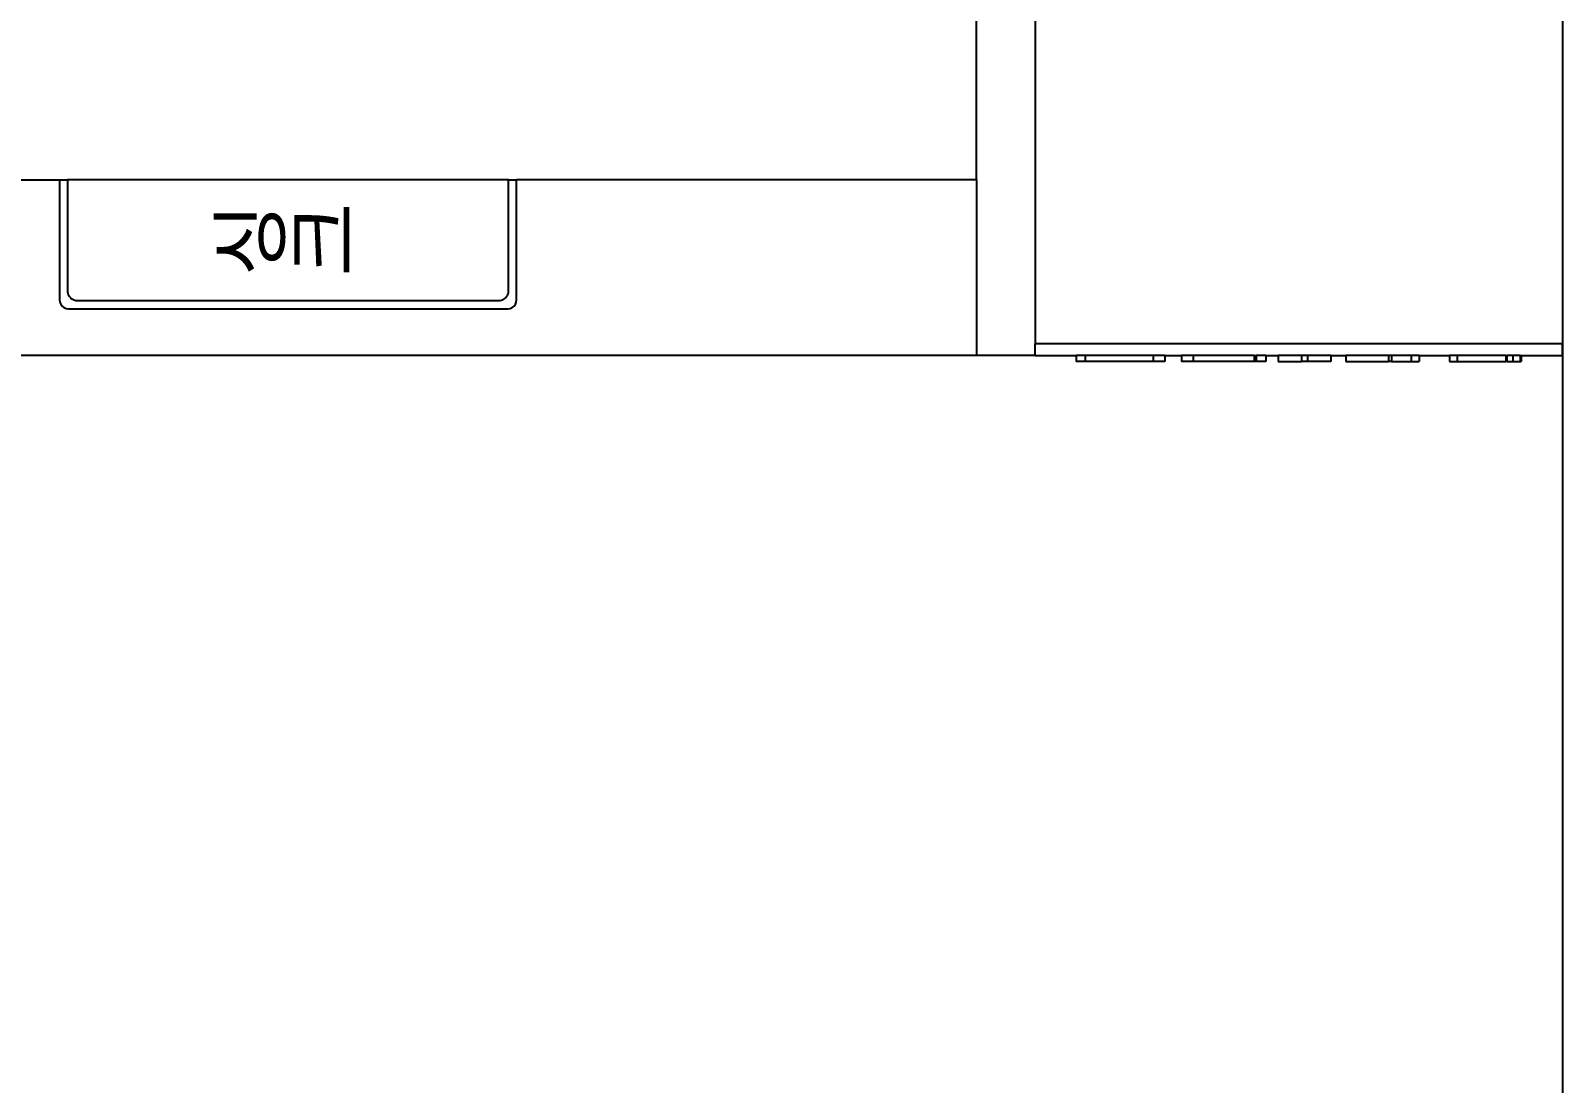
# Model space of a CAD drawing. Header units: millimetres. Extents: x -41292 to 298682, y -22072 to 33155.
# Drawn here: x 31230 to 33845, y 9828 to 11626 of the extents above; entities that cross this region are included whole.
import ezdxf

# ---------------------------------------------------------------- set-up
doc = ezdxf.new("R2010")
doc.units = ezdxf.units.MM
doc.layers.add('0-ELC TEXT', color=7, linetype='Continuous')
doc.layers.add('벽1', color=2, linetype='Continuous')
doc.styles.add('코레일둥고', font='@Microsoft JhengHei Light.ttf')

# ---------------------------------------------------------------- blocks, each defined once
blk = doc.blocks.new('AHSISHEUD')
for p, q in [((34472, 30774.4), (34472, 28738.7)), ((33472, 29018.7), (33472, 29368.7)), ((33572, 29368.7), (33572, 28738.7)), ((31372, 29018.7), (31907, 29018.7)), ((31907, 29018.7), (31907, 28814.3)), ((31907, 29018.7), (31920.5, 29018.7)), ((31920.5, 29018.7), (31920.5, 28829.9)), ((32673.5, 29018.7), (31920.5, 29018.7)), ((32673.5, 28829.9), (32673.5, 29018.7)), ((32673.5, 29018.7), (32687, 29018.7)), ((32687, 28814.3), (32687, 29018.7)), ((33472, 29018.7), (32687, 29018.7)), ((33472, 29018.7), (33472, 28718.7)), ((31907, 28814.3), (31907.6, 28810.2)), ((31920.5, 28829.9), (31920.7, 28827.7)), ((31920.7, 28827.7), (31921.1, 28825.5)), ((31921.1, 28825.5), (31921.8, 28823.3)), ((31921.8, 28823.3), (31922.8, 28821.3)), ((31922.8, 28821.3), (31924, 28819.5)), ((31924, 28819.5), (31925.4, 28817.8)), ((31925.4, 28817.8), (31927, 28816.3)), ((31927, 28816.3), (31928.8, 28815)), ((31928.8, 28815), (31930.7, 28814)), ((31930.7, 28814), (31932.8, 28813.3)), ((31932.8, 28813.3), (31934.9, 28812.9)), ((31934.9, 28812.9), (31937, 28812.7)), ((31937, 28812.7), (32657.1, 28812.7)), ((32657.1, 28812.7), (32659.2, 28812.9)), ((32659.2, 28812.9), (32661.3, 28813.3)), ((32661.3, 28813.3), (32663.4, 28814)), ((32663.4, 28814), (32665.3, 28815)), ((32665.3, 28815), (32667.1, 28816.3)), ((32667.1, 28816.3), (32668.7, 28817.8)), ((32668.7, 28817.8), (32670.1, 28819.5)), ((32670.1, 28819.5), (32671.3, 28821.3)), ((32671.3, 28821.3), (32672.3, 28823.3)), ((32672.3, 28823.3), (32673, 28825.5)), ((32673, 28825.5), (32673.4, 28827.7)), ((32673.4, 28827.7), (32673.5, 28829.9)), ((32686.5, 28810.2), (32687, 28814.3)), ((31907.6, 28810.2), (31909.1, 28806.5)), ((31909.1, 28806.5), (31911.4, 28803.2)), ((31911.4, 28803.2), (31914.5, 28800.8)), ((31914.5, 28800.8), (31918.2, 28799.2)), ((31918.2, 28799.2), (31922, 28798.7)), ((31922, 28798.7), (32672, 28798.7)), ((32672, 28798.7), (32675.9, 28799.2)), ((32675.9, 28799.2), (32679.5, 28800.8)), ((32679.5, 28800.8), (32682.7, 28803.2)), ((32682.7, 28803.2), (32685, 28806.5)), ((32685, 28806.5), (32686.5, 28810.2)), ((33572, 28718.7), (33572, 28738.7)), ((34472, 28738.7), (33572, 28738.7)), ((34472, 28718.7), (34472, 28738.7)), ((33472, 28718.7), (31722, 28718.7)), ((33572, 28718.7), (33472, 28718.7)), ((33572, 28718.7), (33642.3, 28718.7)), ((33642.3, 28718.7), (33642.3, 28708.7)), ((33657.5, 28718.7), (33642.3, 28718.7)), ((33657.5, 28708.7), (33642.3, 28708.7)), ((33657.5, 28718.7), (33657.5, 28708.7)), ((33773.8, 28718.7), (33657.5, 28718.7)), ((33773.8, 28708.7), (33657.5, 28708.7)), ((33773.8, 28718.7), (33773.8, 28708.7)), ((33793.3, 28718.7), (33773.8, 28718.7)), ((33793.3, 28708.7), (33773.8, 28708.7)), ((33793.3, 28718.7), (33822, 28718.7)), ((33793.3, 28718.7), (33793.3, 28708.7)), ((33822, 28718.7), (33822, 28708.7)), ((33841.8, 28718.7), (33822, 28718.7)), ((33841.8, 28708.7), (33822, 28708.7)), ((33841.8, 28718.7), (33841.8, 28708.7)), ((33946.2, 28718.7), (33841.8, 28718.7)), ((33946.2, 28708.7), (33841.8, 28708.7)), ((33946.2, 28718.7), (33949.4, 28718.7)), ((33946.2, 28718.7), (33946.2, 28708.7)), ((33949.4, 28708.7), (33946.2, 28708.7)), ((33949.4, 28718.7), (33949.4, 28708.7)), ((33966, 28718.7), (33949.4, 28718.7)), ((33966, 28708.7), (33949.4, 28708.7)), ((33966, 28718.7), (33987.1, 28718.7)), ((33966, 28718.7), (33966, 28708.7)), ((33987.1, 28718.7), (33987.1, 28708.7)), ((34026.7, 28718.7), (33987.1, 28718.7)), ((33987.1, 28708.7), (34026.7, 28708.7)), ((34026.7, 28718.7), (34026.7, 28708.7)), ((34037.3, 28718.7), (34026.7, 28718.7)), ((34037.3, 28708.7), (34026.7, 28708.7)), ((34037.3, 28718.7), (34037.3, 28708.7)), ((34077.1, 28718.7), (34037.3, 28718.7)), ((34077.1, 28708.7), (34037.3, 28708.7)), ((34077.1, 28718.7), (34102.5, 28718.7)), ((34077.1, 28718.7), (34077.1, 28708.7)), ((34102.5, 28718.7), (34102.5, 28708.7)), ((34175.4, 28718.7), (34102.5, 28718.7)), ((34102.5, 28708.7), (34175.4, 28708.7)), ((34175.4, 28718.7), (34175.4, 28708.7)), ((34180.3, 28718.7), (34175.4, 28718.7)), ((34180.3, 28708.7), (34175.4, 28708.7)), ((34180.3, 28718.7), (34180.3, 28708.7)), ((34213.8, 28718.7), (34180.3, 28718.7)), ((34180.3, 28708.7), (34213.8, 28708.7)), ((34213.8, 28718.7), (34213.8, 28708.7)), ((34227.4, 28718.7), (34213.8, 28718.7)), ((34213.8, 28708.7), (34227.4, 28708.7)), ((34227.4, 28718.7), (34279.6, 28718.7)), ((34227.4, 28718.7), (34227.4, 28708.7)), ((34279.6, 28718.7), (34279.6, 28708.7)), ((34292.3, 28718.7), (34279.6, 28718.7)), ((34279.6, 28708.7), (34292.3, 28708.7)), ((34292.3, 28718.7), (34292.3, 28708.7)), ((34375.7, 28718.7), (34292.3, 28718.7)), ((34292.3, 28708.7), (34375.7, 28708.7)), ((34375.7, 28718.7), (34377.3, 28718.7)), ((34375.7, 28718.7), (34375.7, 28708.7)), ((34377.3, 28708.7), (34375.7, 28708.7)), ((34377.3, 28718.7), (34377.3, 28708.7)), ((34387.3, 28718.7), (34377.3, 28718.7)), ((34377.3, 28708.7), (34387.3, 28708.7)), ((34387.3, 28718.7), (34387.3, 28708.7)), ((34400.1, 28718.7), (34387.3, 28718.7)), ((34387.3, 28708.7), (34400.1, 28708.7)), ((34400.1, 28718.7), (34400.1, 28708.7)), ((34400.1, 28718.7), (34401.8, 28718.7)), ((34400.1, 28708.7), (34401.8, 28708.7)), ((34401.8, 28718.7), (34401.8, 28708.7)), ((34401.8, 28718.7), (34472, 28718.7)), ((34472, 28718.7), (34472, 26495.5))]:
    blk.add_line(p, q)

msp = doc.modelspace()

# ---------------------------------------------------------------- linework, layer by layer
at = {"layer": '벽1'}
msp.add_line((33844.67, 11720.58), (33844.67, 8030.58), dxfattribs=at)

# ---------------------------------------------------------------- block references
msp.add_blockref('AHSISHEUD', (-627.37, -17648.09))

# ---------------------------------------------------------------- texts
at = {"layer": '0-ELC TEXT', "style": '코레일둥고'}
msp.add_text('싱크', height=100, dxfattribs=at).set_placement((31535.05, 11222.35))

doc.saveas('drawing.dxf')
